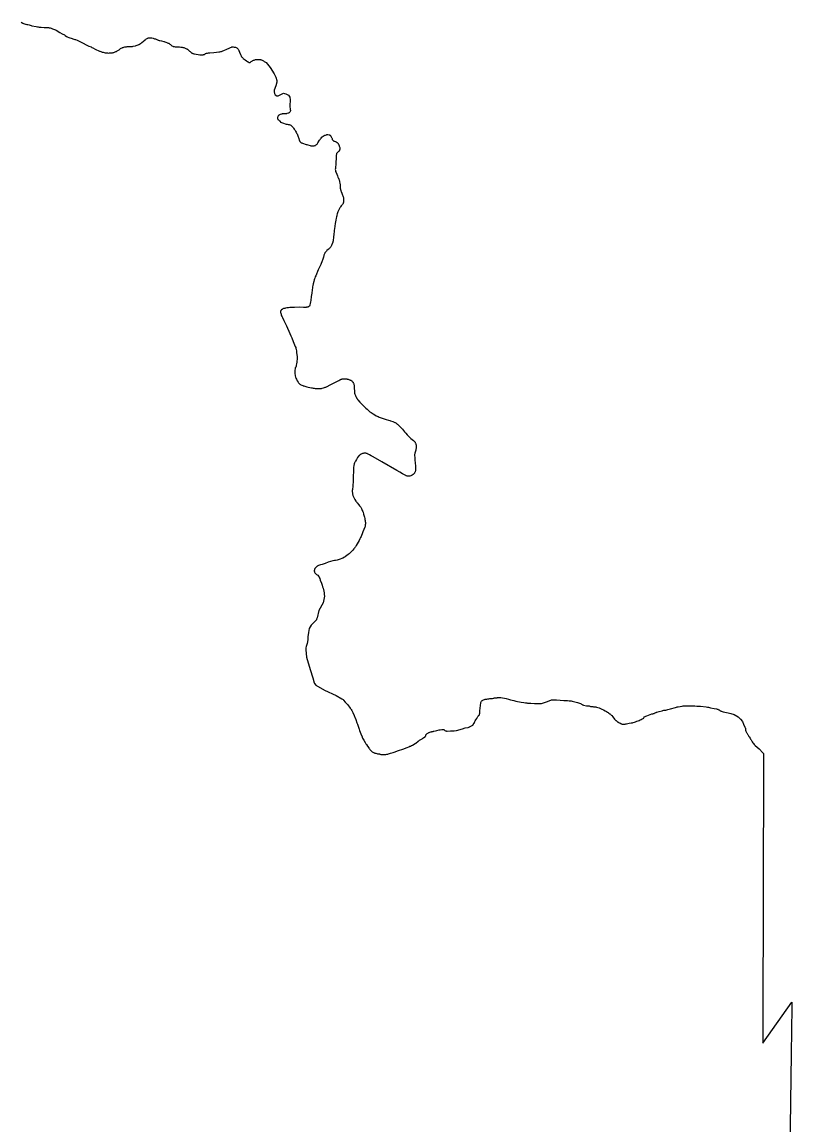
# Model space of a CAD drawing. Header units: millimetres. Extents: x 642261 to 742091, y 6812581 to 6930561.
# Drawn here: x 659711 to 662748, y 6859735 to 6864090 of the extents above; entities that cross this region are included whole.
import ezdxf

# ---------------------------------------------------------------- set-up
doc = ezdxf.new("R2010")
doc.units = ezdxf.units.MM
doc.layers.add('LimiteRegional', color=10, linetype='Continuous')

msp = doc.modelspace()

# ---------------------------------------------------------------- linework, layer by layer
at = {"layer": 'LimiteRegional', "color": 7, "linetype": 'Continuous'}
msp.add_lwpolyline([(659706.8528, 6864089.7334), (659713.3556, 6864085.903), (659716.8529, 6864084.1092), (659719.916, 6864082.8387), (659724.0815, 6864081.4649), (659726.2111, 6864080.9405), (659729.9611, 6864080.3662), (659733.1973, 6864079.6643), (659738.6002, 6864078.3659), (659746.3114, 6864076.3391), (659749.6569, 6864075.5415), (659766.7495, 6864071.8934), (659771.3728, 6864070.9904), (659774.9373, 6864070.4526), (659777.926, 6864070.1151), (659786.4358, 6864069.456), (659798.1493, 6864068.8375), (659803.4237, 6864068.7231), (659809.4711, 6864068.5919), (659812.8592, 6864068.2643), (659815.0823, 6864067.9075), (659817.2544, 6864067.4709), (659821.3743, 6864066.4613), (659825.3309, 6864065.2896), (659830.5575, 6864063.4674), (659839.4496, 6864060.0998), (659842.5905, 6864058.642), (659845.1758, 6864057.2577), (659859.9128, 6864048.7245), (659868.8407, 6864043.7539), (659877.7686, 6864038.7833), (659880.8729, 6864036.8116), (659885.9805, 6864032.985), (659887.1645, 6864032.2301), (659888.8314, 6864031.3751), (659895.1957, 6864028.7348), (659899.7224, 6864027.1274), (659904.6247, 6864025.6393), (659914.9754, 6864022.7866), (659918.8157, 6864021.5471), (659921.9324, 6864020.3707), (659928.3194, 6864017.7142), (659933.0912, 6864015.4668), (659951.7403, 6864006.2071), (659964.1465, 6864000.259), (659974.7188, 6863995.3364), (659983.1201, 6863991.6871), (659986.8058, 6863990.0087), (659990.8059, 6863987.971), (659999.6162, 6863983.1779), (660004.1514, 6863980.8313), (660011.0797, 6863977.4738), (660016.495, 6863975.0836), (660018.3821, 6863974.3431), (660021.1335, 6863973.377), (660023.8582, 6863972.5382), (660027.4508, 6863971.5592), (660031.0697, 6863970.6734), (660034.9301, 6863969.8204), (660039.0598, 6863969.0053), (660042.1148, 6863968.4959), (660044.9834, 6863968.1269), (660048.6014, 6863967.8329), (660052.1638, 6863967.7172), (660055.791, 6863967.7772), (660059.5332, 6863968.0286), (660063.1811, 6863968.4136), (660067.1829, 6863968.9712), (660070.0436, 6863969.5364), (660072.8276, 6863970.2789), (660078.4181, 6863972.0093), (660081.0938, 6863973.0008), (660082.9708, 6863973.8953), (660086.5083, 6863975.9991), (660091.0939, 6863979.0373), (660093.6316, 6863980.8781), (660097.5598, 6863984.1189), (660099.2627, 6863985.2414), (660101.7561, 6863986.5708), (660105.6038, 6863988.4161), (660107.4781, 6863989.1552), (660109.8535, 6863989.9281), (660112.815, 6863990.7341), (660116.3344, 6863991.5215), (660119.2612, 6863992.0404), (660123.3239, 6863992.5843), (660126.2262, 6863992.8725), (660129.6829, 6863993.1048), (660135.1405, 6863993.3048), (660142.1479, 6863993.5615), (660144.9461, 6863993.7755), (660147.0265, 6863994.0114), (660149.1342, 6863994.3769), (660157.0572, 6863996.0374), (660158.9535, 6863996.5334), (660161.0867, 6863997.213), (660169.2978, 6864000.0545), (660171.752, 6864000.9915), (660173.4443, 6864001.7703), (660174.6519, 6864002.4052), (660178.3349, 6864004.6074), (660181.5037, 6864006.8057), (660183.6569, 6864008.5445), (660196.9126, 6864020.2759), (660198.5489, 6864021.6565), (660199.8493, 6864022.58), (660204.5386, 6864025.3605), (660206.0476, 6864026.0938), (660207.6549, 6864026.7277), (660209.205, 6864027.2116), (660210.5843, 6864027.5133), (660212.2667, 6864027.7126), (660214.4302, 6864027.8227), (660216.8759, 6864027.8414), (660219.0876, 6864027.7557), (660220.8538, 6864027.573), (660223.3001, 6864027.1279), (660227.854, 6864026.0733), (660230.939, 6864025.217), (660233.7677, 6864024.2573), (660236.8794, 6864023.0838), (660247.5695, 6864018.7325), (660249.6416, 6864017.9969), (660251.8808, 6864017.3041), (660254.8776, 6864016.5255), (660261.4638, 6864015.1671), (660269.9456, 6864013.2296), (660272.2347, 6864012.6266), (660274.1457, 6864011.9665), (660277.948, 6864010.2671), (660284.2684, 6864007.8358), (660286.3341, 6864007.1028), (660289.7977, 6864005.9937), (660290.7449, 6864005.5687), (660291.5975, 6864005.0459), (660294.0443, 6864003.1052), (660296.2616, 6864001.5991), (660297.4255, 6864000.4274), (660299.1547, 6863998.1702), (660299.9314, 6863997.4811), (660302.2884, 6863996.2414), (660305.2455, 6863994.537), (660306.1734, 6863994.1153), (660307.1751, 6863993.7725), (660308.3328, 6863993.4875), (660310.5464, 6863993.1201), (660315.6079, 6863992.5692), (660320.7091, 6863992.199), (660332.6874, 6863991.6159), (660336.7978, 6863991.2844), (660339.4662, 6863990.9789), (660342.5178, 6863990.4947), (660345.1787, 6863989.9164), (660349.3072, 6863988.8438), (660352.2256, 6863987.9514), (660354.2865, 6863987.1647), (660360.2291, 6863984.5469), (660361.8593, 6863983.7378), (660362.9338, 6863983.0736), (660365.1989, 6863981.3405), (660372.1508, 6863975.5097), (660374.6102, 6863973.3045), (660378.1508, 6863969.9844), (660379.4059, 6863968.9231), (660381.152, 6863967.72), (660383.2088, 6863966.6764), (660384.9497, 6863965.9952), (660386.6256, 6863965.4609), (660388.66, 6863964.9104), (660390.8709, 6863964.42), (660412.3315, 6863960.7456), (660415.2318, 6863960.31), (660417.5555, 6863960.1235), (660419.0283, 6863960.1329), (660420.6231, 6863960.2439), (660422.441, 6863960.4488), (660425.3019, 6863960.8847), (660427.0395, 6863961.2255), (660428.4403, 6863961.5784), (660429.4759, 6863961.9313), (660430.2611, 6863962.2833), (660433.2066, 6863963.856), (660434.0124, 6863964.3846), (660435.2898, 6863965.4964), (660435.8562, 6863965.8263), (660438.2784, 6863966.8074), (660439.5818, 6863967.127), (660442.5615, 6863967.458), (660446.9374, 6863968.0992), (660451.4947, 6863968.6378), (660466.9731, 6863970.2502), (660478.2768, 6863971.5524), (660487.272, 6863972.3221), (660491.1611, 6863972.8615), (660495.5852, 6863973.7127), (660497.6866, 6863974.24), (660500.1637, 6863975.0314), (660510.2049, 6863978.9756), (660516.4632, 6863981.8103), (660530.3719, 6863988.5771), (660533.466, 6863989.8806), (660536.8443, 6863991.0484), (660538.4842, 6863991.4983), (660540.3099, 6863991.8821), (660541.9215, 6863992.1156), (660543.1248, 6863992.1637), (660544.4297, 6863992.0397), (660547.822, 6863991.3587), (660551.4674, 6863990.8658), (660553.2306, 6863990.3533), (660555.4601, 6863989.3878), (660557.7116, 6863988.1618), (660559.4389, 6863987.0059), (660561.016, 6863985.7102), (660562.0542, 6863984.6638), (660563.2347, 6863983.2238), (660564.9482, 6863980.8744), (660565.7786, 6863979.4944), (660566.5182, 6863977.8363), (660569.2423, 6863970.8314), (660572.3259, 6863962.1814), (660573.6682, 6863958.9049), (660574.8132, 6863956.6496), (660576.0222, 6863954.6621), (660577.3167, 6863952.8545), (660579.1595, 6863950.6882), (660581.3886, 6863948.4732), (660583.5496, 6863946.5899), (660586.8467, 6863943.9779), (660590.9259, 6863940.9494), (660595.839, 6863937.4465), (660600.0818, 6863934.5579), (660603.0711, 6863932.6777), (660606.4158, 6863930.8273), (660608.2805, 6863929.9615), (660609.1701, 6863929.6398), (660609.8397, 6863929.5216), (660610.3743, 6863929.6045), (660610.8588, 6863929.8859), (660611.359, 6863930.3503), (660613.2808, 6863932.7515), (660613.7274, 6863933.2126), (660614.2362, 6863933.598), (660619.5017, 6863936.7815), (660621.7788, 6863938.0729), (660624.3933, 6863939.3019), (660626.5444, 6863940.0793), (660628.7902, 6863940.7503), (660631.8156, 6863941.555), (660635.0459, 6863942.2305), (660636.8859, 6863942.4763), (660638.9246, 6863942.6406), (660641.058, 6863942.7267), (660644.1356, 6863942.7248), (660645.9104, 6863942.6468), (660648.0841, 6863942.4291), (660649.3179, 6863942.2232), (660651.0407, 6863941.8337), (660652.7463, 6863941.3547), (660654.4479, 6863940.7874), (660656.1477, 6863940.1312), (660658.4616, 6863939.1168), (660662.9314, 6863936.8988), (660666.6853, 6863934.6924), (660669.046, 6863933.1478), (660671.8046, 6863931.2057), (660673.3845, 6863929.9823), (660690.149, 6863910.7966), (660705.2456, 6863885.0013), (660711.9005, 6863871.8162), (660715.9742, 6863859.1884), (660716.6546, 6863852.5803), (660712.7202, 6863837.6446), (660706.2048, 6863820.4686), (660705.6151, 6863814.6144), (660706.5942, 6863808.5045), (660709.3703, 6863802.9533), (660715.599, 6863798.9276), (660721.7535, 6863798.8065), (660729.174, 6863802.4078), (660741.9787, 6863808.9043), (660746.7541, 6863807.9858), (660751.5296, 6863807.0672), (660761.7278, 6863801.4258), (660766.8337, 6863793.7808), (660768.2524, 6863782.7437), (660768.2913, 6863773.8511), (660768.0649, 6863769.1602), (660767.3449, 6863760.2479), (660767.2464, 6863756.9582), (660767.309, 6863755.646), (660767.5328, 6863753.8396), (660768.6321, 6863748.4136), (660769.1239, 6863745.3544), (660769.4302, 6863742.5043), (660769.5269, 6863740.3533), (660769.4614, 6863739.1997), (660769.2004, 6863738.0453), (660768.7649, 6863737.0521), (660767.6692, 6863734.954), (660767.0543, 6863734.0175), (660766.0835, 6863732.9664), (660765.0184, 6863732.1269), (660763.9173, 6863731.4452), (660762.3097, 6863730.7405), (660756.8286, 6863728.9449), (660755.405, 6863728.5969), (660753.7838, 6863728.3459), (660751.9542, 6863728.2268), (660745.9523, 6863728.1914), (660744.0558, 6863728.1074), (660740.7256, 6863727.7954), (660737.2298, 6863727.2926), (660735.986, 6863727.0283), (660734.83, 6863726.6936), (660729.3254, 6863724.7988), (660726.7283, 6863723.8084), (660725.3106, 6863723.0885), (660724.2708, 6863722.3722), (660723.4, 6863721.6223), (660722.3542, 6863720.5721), (660721.7451, 6863719.8109), (660721.3309, 6863719.0972), (660719.6439, 6863715.6984), (660719.0388, 6863714.243), (660718.9312, 6863713.6903), (660718.8347, 6863712.162), (660718.5313, 6863710.2107), (660718.5519, 6863708.9413), (660718.6812, 6863708.3501), (660719.0234, 6863707.4998), (660719.5234, 6863706.6907), (660720.0832, 6863705.9863), (660720.9881, 6863705.1459), (660722.2185, 6863704.5374), (660723.0197, 6863703.9776), (660727.2352, 6863700.2741), (660728.0053, 6863699.5222), (660728.6234, 6863698.8004), (660729.9254, 6863696.6743), (660730.295, 6863696.1988), (660731.2106, 6863695.3989), (660732.409, 6863694.7246), (660734.6044, 6863693.842), (660742.119, 6863691.118), (660749.4916, 6863688.5315), (660752.7025, 6863687.492), (660754.4155, 6863687.0188), (660755.9107, 6863686.6986), (660757.2863, 6863686.5047), (660760.6047, 6863686.1876), (660762.0271, 6863685.9628), (660764.2537, 6863685.451), (660766.9353, 6863684.6379), (660769.2041, 6863683.7319), (660771.5256, 6863682.5655), (660772.7304, 6863681.6992), (660774.297, 6863680.2581), (660776.1851, 6863678.2631), (660778.2276, 6863675.9074), (660780.2908, 6863673.3418), (660782.3848, 6863670.5363), (660784.554, 6863667.4182), (660786.7642, 6863664.0641), (660790.1098, 6863658.7958), (660792.2678, 6863655.2663), (660794.2355, 6863651.7329), (660795.709, 6863648.8047), (660797.5887, 6863644.6963), (660799.2539, 6863640.6321), (660800.6349, 6863636.9325), (660801.717, 6863633.7757), (660802.6459, 6863630.7528), (660804.6825, 6863623.4766), (660805.028, 6863622.5055), (660805.6639, 6863621.1248), (660806.534, 6863619.498), (660807.2136, 6863618.3943), (660807.8747, 6863617.5023), (660808.5829, 6863616.7263), (660809.7033, 6863615.7077), (660810.9477, 6863614.7331), (660812.1798, 6863613.9143), (660813.2209, 6863613.3653), (660814.5541, 6863612.7953), (660817.0133, 6863611.9), (660832.3303, 6863606.7573), (660834.196, 6863606.2172), (660838.6034, 6863605.121), (660847.0738, 6863602.5236), (660850.504, 6863601.6922), (660852.1747, 6863601.4038), (660854.1117, 6863601.1998), (660856.4728, 6863601.097), (660857.9313, 6863601.1333), (660859.8692, 6863601.4), (660862.8556, 6863602.0793), (660866.0146, 6863602.6378), (660867.3614, 6863602.9819), (660868.1114, 6863603.2757), (660869.1125, 6863603.8066), (660871.498, 6863605.4036), (660873.1836, 6863606.8389), (660874.7327, 6863608.5655), (660876.0031, 6863610.2307), (660877.865, 6863612.9171), (660884.5179, 6863623.1973), (660886.8627, 6863626.6396), (660888.7145, 6863629.1568), (660891.1371, 6863632.2714), (660894.1214, 6863635.9228), (660895.5292, 6863637.5104), (660899.1901, 6863639.6701), (660902.815, 6863641.9963), (660903.8133, 6863642.5403), (660904.7737, 6863642.9553), (660908.0496, 6863643.9716), (660911.7604, 6863645.2665), (660913.7171, 6863645.8204), (660915.9426, 6863646.2698), (660917.1166, 6863646.3312), (660917.9494, 6863646.2609), (660922.3915, 6863645.2704), (660923.3588, 6863644.9329), (660924.2222, 6863644.4038), (660926.11, 6863643.0242), (660927.0758, 6863642.1656), (660927.8507, 6863641.3255), (660928.5992, 6863640.3284), (660929.056, 6863639.5875), (660930.2874, 6863637.3032), (660931.9813, 6863634.4863), (660932.9596, 6863632.6583), (660933.8539, 6863630.6235), (660935.0343, 6863626.8805), (660935.6458, 6863625.4516), (660936.0702, 6863624.7769), (660936.624, 6863624.0668), (660938.1619, 6863622.4869), (660939.0714, 6863621.7071), (660940.0158, 6863621.0045), (660940.9557, 6863620.4204), (660941.8729, 6863619.9474), (660943.5842, 6863619.2582), (660947.3186, 6863618.1194), (660948.9299, 6863617.5483), (660950.5778, 6863616.8311), (660951.8109, 6863616.1535), (660953.0389, 6863615.2965), (660954.2519, 6863614.2403), (660957.0784, 6863611.413), (660957.9019, 6863610.5145), (660958.6, 6863609.5753), (660959.4244, 6863608.1005), (660961.1966, 6863604.4386), (660962.0868, 6863602.2465), (660962.6616, 6863600.5183), (660963.4354, 6863597.6898), (660964.1886, 6863594.2893), (660964.5292, 6863592.1041), (660964.5979, 6863590.9618), (660964.5864, 6863589.4614), (660964.3723, 6863587.484), (660963.8479, 6863585.6426), (660963.056, 6863583.5025), (660962.6755, 6863582.6945), (660962.1558, 6863581.8843), (660961.5052, 6863581.0849), (660959.0769, 6863578.7421), (660957.4484, 6863576.6841), (660956.8191, 6863575.9792), (660955.7548, 6863575.1078), (660953.9264, 6863573.9341), (660953.0437, 6863573.0998), (660952.5739, 6863572.4315), (660951.992, 6863571.2687), (660951.4937, 6863569.8968), (660951.1968, 6863568.709), (660950.9337, 6863567.111), (660950.7093, 6863564.937), (660949.9821, 6863551.8169), (660949.7314, 6863548.639), (660948.8633, 6863539.6104), (660948.3545, 6863532.7079), (660947.0541, 6863512.72), (660946.8918, 6863508.2961), (660946.966, 6863505.5889), (660947.0897, 6863504.4275), (660947.4854, 6863501.9385), (660947.9002, 6863500.3675), (660949.6932, 6863496.3132), (660952.3165, 6863489.7498), (660955.4158, 6863482.8648), (660957.0034, 6863478.3594), (660957.7302, 6863476.4838), (660960.3989, 6863470.3429), (660961.4894, 6863467.6464), (660961.9712, 6863466.3209), (660962.7557, 6863463.7857), (660963.5826, 6863460.3088), (660965.0432, 6863452.9929), (660965.4481, 6863450.5345), (660965.6452, 6863448.7901), (660965.8429, 6863446.0447), (660966.0616, 6863438.8607), (660966.207, 6863436.5473), (660966.4878, 6863434.5336), (660968.2281, 6863425.5586), (660968.7361, 6863423.6185), (660969.6939, 6863420.861), (660972.2043, 6863414.9922), (660973.8101, 6863410.8997), (660975.6599, 6863406.8639), (660976.7449, 6863404.2505), (660978.0133, 6863400.5499), (660978.7, 6863397.9328), (660979.0056, 6863395.8849), (660979.1385, 6863393.6623), (660979.3634, 6863386.6253), (660979.3175, 6863384.5004), (660979.2715, 6863382.3754), (660979.0922, 6863380.6339), (660978.8251, 6863379.2915), (660977.8105, 6863375.3748), (660977.5593, 6863374.6597), (660977.2589, 6863374.0356), (660976.7111, 6863373.1904), (660974.6159, 6863370.4068), (660969.6891, 6863364.4487), (660967.3197, 6863361.2564), (660965.6322, 6863358.7243), (660964.1258, 6863356.2496), (660962.8235, 6863353.8851), (660961.6384, 6863351.5183), (660959.3191, 6863346.3665), (660957.4152, 6863341.5478), (660954.5154, 6863333.2522), (660953.0515, 6863328.2948), (660952.2518, 6863325.0488), (660951.3841, 6863321.0848), (660950.4596, 6863316.4824), (660949.0047, 6863308.6773), (660946.5489, 6863294.4566), (660943.17, 6863273.9218), (660942.4477, 6863268.9344), (660941.7353, 6863263.3373), (660940.6745, 6863253.5613), (660939.4885, 6863240.8911), (660938.5069, 6863228.439), (660938.1411, 6863226.2818), (660937.3056, 6863222.8727), (660936.7138, 6863220.7019), (660935.8892, 6863218.1889), (660934.7724, 6863215.3676), (660933.4614, 6863212.399), (660933.1644, 6863211.7688), (660931.6411, 6863208.5373), (660930.3044, 6863205.8735), (660928.9864, 6863203.4741), (660928.1177, 6863202.0467), (660926.8724, 6863200.1838), (660925.7653, 6863198.6729), (660924.0793, 6863196.6165), (660922.3806, 6863194.9143), (660918.8073, 6863191.9213), (660913.8508, 6863188.0864), (660911.9297, 6863186.3286), (660910.5993, 6863184.9023), (660907.0162, 6863180.8309), (660906.1231, 6863179.6055), (660905.4345, 6863178.3964), (660902.9366, 6863173.0835), (660902.0037, 6863170.6706), (660901.4684, 6863168.7318), (660900.2487, 6863162.6562), (660899.2409, 6863158.5263), (660898.0094, 6863154.3544), (660896.5532, 6863150.2538), (660895.3277, 6863147.3926), (660889.2548, 6863133.9286), (660881.7994, 6863117.9742), (660879.3571, 6863112.4982), (660869.3644, 6863088.5778), (660867.5559, 6863084.1287), (660865.9106, 6863079.8665), (660864.9546, 6863077.1947), (660863.737, 6863073.4443), (660861.7566, 6863066.4151), (660859.459, 6863057.071), (660858.0484, 6863050.2746), (660857.1436, 6863044.9952), (660856.5067, 6863041.2791), (660855.3864, 6863033.6429), (660853.7772, 6863020.2451), (660852.0082, 6863006.4405), (660850.2973, 6862991.5174), (660849.4765, 6862985.728), (660848.2769, 6862979.3611), (660846.9747, 6862973.8623), (660846.5739, 6862972.6165), (660846.1354, 6862971.5945), (660845.5601, 6862970.4673), (660844.8542, 6862969.3578), (660844.0356, 6862968.4168), (660842.8508, 6862967.4557), (660841.4106, 6862966.5512), (660839.95, 6862965.8593), (660838.2123, 6862965.3257), (660836.1059, 6862964.8634), (660833.7087, 6862964.4555), (660831.7163, 6862964.2247), (660830.1008, 6862964.1299), (660828.2508, 6862964.1139), (660821.5453, 6862964.2709), (660805.0009, 6862964.4537), (660785.8639, 6862963.7223), (660772.7434, 6862963.3041), (660767.4896, 6862963.0368), (660762.3231, 6862962.6104), (660755.574, 6862961.812), (660750.1617, 6862960.9725), (660747.1779, 6862960.3316), (660742.9006, 6862959.131), (660739.7097, 6862958.0145), (660737.919, 6862957.1184), (660736.7261, 6862956.2979), (660735.455, 6862955.2725), (660733.8548, 6862953.8306), (660732.7263, 6862952.6561), (660732.1666, 6862951.9204), (660731.5738, 6862950.8924), (660731.1991, 6862950.0122), (660730.9411, 6862949.053), (660730.8241, 6862947.6962), (660730.8445, 6862945.7338), (660730.8871, 6862944.7577), (660731.0412, 6862943.5954), (660731.4939, 6862941.607), (660732.7491, 6862936.8278), (660733.2058, 6862935.3263), (660733.7795, 6862933.7807), (660734.8503, 6862931.4439), (660737.2895, 6862926.8453), (660738.67, 6862924.0472), (660743.3729, 6862913.0257), (660753.6981, 6862890.7347), (660767.2512, 6862861.0478), (660771.5247, 6862851.5248), (660775.0168, 6862843.4305), (660780.7959, 6862829.4503), (660788.8266, 6862810.4244), (660790.4718, 6862806.0225), (660791.1125, 6862803.9437), (660791.5413, 6862802.2112), (660792.2161, 6862798.8046), (660793.4751, 6862791.6183), (660794.2069, 6862786.4513), (660795.8509, 6862769.4186), (660796.0703, 6862766.2138), (660796.0947, 6862764.3146), (660795.9178, 6862760.7509), (660795.0559, 6862750.2994), (660794.5471, 6862745.7904), (660793.9972, 6862742.1282), (660792.6489, 6862735.1948), (660791.7857, 6862731.4951), (660791.3, 6862729.7295), (660790.7325, 6862728.2111), (660790.4137, 6862727.6893), (660789.4368, 6862726.5502), (660789.1068, 6862725.9049), (660788.8012, 6862724.9699), (660788.5338, 6862723.6989), (660788.2069, 6862721.4789), (660787.6559, 6862716.7659), (660787.3847, 6862713.7564), (660787.2137, 6862710.0212), (660787.2242, 6862706.5663), (660787.4233, 6862701.7499), (660787.8102, 6862697.022), (660788.081, 6862695.1173), (660788.3869, 6862693.7036), (660790.0374, 6862688.4267), (660790.7125, 6862686.4564), (660791.5143, 6862684.6471), (660793.5994, 6862680.8276), (660795.4574, 6862677.0155), (660796.6333, 6862674.778), (660799.637, 6862669.5758), (660801.4178, 6862666.8454), (660802.0925, 6862666.0148), (660802.7808, 6862665.3158), (660807.2091, 6862661.6717), (660809.2232, 6862660.2439), (660811.3028, 6862659.1173), (660818.2509, 6862655.9469), (660819.8425, 6862655.3078), (660822.4946, 6862654.393), (660830.1237, 6862652.1145), (660834.4222, 6862650.9006), (660839.8311, 6862649.5019), (660845.7724, 6862648.0947), (660852.4065, 6862646.7347), (660856.0289, 6862646.1328), (660859.6869, 6862645.6296), (660863.5955, 6862645.1902), (660867.9461, 6862644.7899), (660872.8106, 6862644.4194), (660877.781, 6862644.1294), (660882.333, 6862643.9854), (660886.1733, 6862644.0198), (660889.3655, 6862644.2136), (660892.0122, 6862644.543), (660895.0345, 6862645.1482), (660900.3883, 6862646.5255), (660903.7297, 6862647.5505), (660907.1286, 6862648.7749), (660909.5303, 6862649.7534), (660912.5977, 6862651.1624), (660929.3156, 6862659.2752), (660934.8568, 6862662.0451), (660944.3963, 6862667.2145), (660960.4265, 6862676.235), (660964.6906, 6862678.4898), (660966.8812, 6862679.4973), (660968.6209, 6862680.1685), (660970.0387, 6862680.6119), (660972.4092, 6862681.2293), (660974.1193, 6862681.6248), (660975.9721, 6862681.9346), (660978.0976, 6862682.1316), (660980.4534, 6862682.229), (660983.8028, 6862682.2434), (660986.3511, 6862682.1776), (660989.6102, 6862681.9757), (660991.8766, 6862681.7267), (660994.0243, 6862681.3801), (660996.0971, 6862680.9251), (660998.1315, 6862680.3701), (661000.8399, 6862679.5118), (661002.9337, 6862678.7534), (661004.4088, 6862678.1341), (661005.9804, 6862677.3816), (661007.6544, 6862676.4764), (661010.1636, 6862674.9394), (661011.6777, 6862673.8874), (661013.4718, 6862672.4125), (661014.7509, 6862671.0705), (661016.728, 6862668.4808), (661017.8889, 6862666.6687), (661018.5934, 6862665.2264), (661019.3396, 6862663.1601), (661020.166, 6862660.3078), (661020.763, 6862657.8552), (661021.1242, 6862655.9268), (661021.4166, 6862653.3875), (661021.7593, 6862647.5632), (661022.3995, 6862630.4762), (661022.6658, 6862627.1624), (661023.014, 6862625.5424), (661024.394, 6862621.349), (661025.8622, 6862616.4095), (661026.4401, 6862614.7865), (661027.4373, 6862612.595), (661032.7093, 6862602.9638), (661033.8125, 6862601.1891), (661035.4031, 6862599.0786), (661043.1574, 6862590.7656), (661060.308, 6862573.3786), (661066.7588, 6862567.0615), (661072.1291, 6862562.0963), (661077.6306, 6862557.3851), (661083.5132, 6862552.7081), (661085.9922, 6862550.8952), (661088.5234, 6862549.1614), (661096.5352, 6862544.012), (661103.0992, 6862539.9742), (661108.667, 6862536.8568), (661112.3192, 6862534.9938), (661116.054, 6862533.2341), (661119.7725, 6862531.6566), (661123.4987, 6862530.2474), (661131.7569, 6862527.4173), (661143.1889, 6862523.2741), (661147.5926, 6862521.8714), (661156.7755, 6862519.3287), (661161.4373, 6862517.9378), (661164.9097, 6862516.7766), (661173.1484, 6862513.7485), (661179.0412, 6862511.6926), (661181.5943, 6862510.5873), (661183.2248, 6862509.6833), (661185.4986, 6862508.2073), (661190.2101, 6862504.9345), (661191.4773, 6862503.9144), (661192.4576, 6862503.0261), (661198.2562, 6862497.4098), (661202.0611, 6862493.6332), (661206.1205, 6862489.4037), (661208.7569, 6862486.4855), (661211.3161, 6862483.5329), (661220.0189, 6862473.1624), (661225.0125, 6862467.3777), (661230.0576, 6862461.8454), (661235.7432, 6862455.9364), (661240.0728, 6862451.6712), (661245.4467, 6862446.7885), (661250.3297, 6862442.6801), (661255.4486, 6862438.7578), (661256.4343, 6862437.8903), (661257.2259, 6862437.0714), (661260.2623, 6862433.2901), (661261.354, 6862431.8371), (661262.4426, 6862430.1817), (661263.3756, 6862428.4674), (661264.1511, 6862426.4439), (661264.72, 6862424.3356), (661265.4707, 6862420.7607), (661265.9173, 6862418.0752), (661266.2332, 6862415.1144), (661266.2743, 6862412.6035), (661266.111, 6862410.1285), (661265.6445, 6862406.774), (661265.1685, 6862404.4055), (661264.3839, 6862401.4165), (661263.0711, 6862397.3122), (661261.7399, 6862393.1506), (661260.5599, 6862389.0703), (661260.2956, 6862387.9121), (661259.9605, 6862385.9122), (661259.7898, 6862383.4886), (661259.7879, 6862377.9018), (661260.0185, 6862373.4854), (661260.6796, 6862365.9982), (661262.5393, 6862346.8475), (661262.9706, 6862341.5763), (661263.1597, 6862338.3225), (661263.3151, 6862332.5847), (661263.3351, 6862323.8594), (661263.1485, 6862321.2504), (661262.7234, 6862318.8328), (661262.1274, 6862316.6385), (661261.4637, 6862314.7307), (661260.6023, 6862312.6805), (661259.6822, 6862310.8412), (661258.9519, 6862309.6683), (661257.8768, 6862308.2778), (661256.7968, 6862307.056), (661255.591, 6862305.8751), (661254.3515, 6862304.8773), (661250.7093, 6862302.4924), (661249.2589, 6862301.7244), (661247.3882, 6862300.932), (661245.2532, 6862300.1512), (661240.7676, 6862298.6022), (661239.1242, 6862298.1522), (661237.9241, 6862298.0256), (661236.3287, 6862298.0154), (661234.3996, 6862298.081), (661232.7035, 6862298.2307), (661231.645, 6862298.4182), (661230.5469, 6862298.6985), (661227.9169, 6862299.5456), (661226.6915, 6862300.0364), (661225.3048, 6862300.7189), (661211.4267, 6862308.0784), (661201.057, 6862313.7366), (661189.4256, 6862320.3519), (661130.6527, 6862354.7607), (661096.5248, 6862374.506), (661088.6859, 6862378.9519), (661081.3056, 6862383.0116), (661076.4953, 6862385.4588), (661074.2646, 6862386.5046), (661072.4225, 6862387.2679), (661070.0605, 6862387.9937), (661067.1476, 6862388.5645), (661064.8, 6862388.796), (661061.7716, 6862388.7641), (661058.9839, 6862388.495), (661056.4712, 6862388.0021), (661053.7496, 6862387.2346), (661051.1855, 6862386.3217), (661049.1274, 6862385.395), (661048.2404, 6862384.8847), (661047.5085, 6862384.4635), (661044.336, 6862382.3286), (661042.1753, 6862380.6902), (661041.2733, 6862379.8493), (661040.5065, 6862378.9962), (661038.6414, 6862376.6649), (661035.6615, 6862373.2006), (661034.6543, 6862371.8722), (661033.2925, 6862369.7335), (661030.2275, 6862364.4309), (661025.8921, 6862357.6637), (661024.6268, 6862355.4709), (661023.9088, 6862354.0472), (661022.814, 6862351.3094), (661021.3896, 6862346.7433), (661020.6503, 6862343.801), (661020.1677, 6862341.0536), (661018.9528, 6862331.2221), (661018.5551, 6862326.5816), (661018.2659, 6862319.8083), (661017.4086, 6862295.1149), (661017.2203, 6862287.3504), (661017.0713, 6862276.9004), (661016.924, 6862272.2818), (661016.5703, 6862266.8116), (661015.9989, 6862260.4132), (661015.5614, 6862256.7476), (661014.3759, 6862248.7871), (661014.0099, 6862245.2758), (661013.8233, 6862241.8258), (661013.7966, 6862239.2328), (661013.8768, 6862236.6795), (661014.0733, 6862234.2064), (661014.5172, 6862230.8818), (661015.1593, 6862227.2028), (661015.7712, 6862224.2424), (661016.5013, 6862221.3604), (661017.3594, 6862218.7269), (661018.3707, 6862216.245), (661019.563, 6862213.7533), (661020.8948, 6862211.2372), (661022.6272, 6862208.216), (661024.1234, 6862205.815), (661028.0993, 6862199.7707), (661030.2179, 6862196.7574), (661031.7779, 6862194.7079), (661033.4274, 6862192.6749), (661039.4816, 6862185.584), (661042.7637, 6862181.6024), (661045.5799, 6862177.9231), (661047.3088, 6862175.4182), (661048.7282, 6862173.0994), (661049.8878, 6862170.9032), (661053.4024, 6862163.3007), (661055.0229, 6862159.4938), (661056.1992, 6862156.0924), (661058.4076, 6862147.7947), (661061.9397, 6862136.1153), (661063.0056, 6862131.6951), (661063.7143, 6862127.8701), (661064.4413, 6862123.1699), (661064.8812, 6862119.8651), (661065.3501, 6862115.3396), (661065.4789, 6862112.9453), (661065.4585, 6862110.1989), (661065.2271, 6862106.8402), (661064.9957, 6862104.455), (661064.6878, 6862102.5989), (661064.0292, 6862099.9317), (661063.15, 6862097.2063), (661055.9034, 6862078.109), (661053.2646, 6862071.427), (661050.5423, 6862064.8078), (661048.8409, 6862060.8835), (661046.4503, 6862055.697), (661044.1441, 6862051.0239), (661040.9768, 6862044.9844), (661037.3834, 6862038.4947), (661033.2293, 6862031.2414), (661029.2693, 6862024.5009), (661026.2078, 6862019.5203), (661024.2836, 6862016.6872), (661022.3859, 6862014.2288), (661020.4505, 6862011.9693), (661015.4937, 6862006.4647), (661010.3671, 6862000.6426), (661007.9358, 6861998.0944), (661006.0339, 6861996.2432), (661001.7595, 6861992.3652), (660997.3223, 6861988.6351), (660992.2205, 6861984.6386), (660987.3974, 6861981.1285), (660985.3425, 6861979.8109), (660983.3489, 6861978.6862), (660976.1767, 6861975.1339), (660961.8264, 6861969.0282), (660953.7029, 6861966.8067), (660948.0402, 6861965.8898), (660944.0126, 6861965.4513), (660936.5501, 6861964.0485), (660928.2664, 6861961.3826), (660919.1882, 6861958.6033), (660906.3399, 6861953.5385), (660902.7086, 6861952.0071), (660894.9922, 6861949.8517), (660888.1631, 6861947.9689), (660884.4876, 6861946.8078), (660880.0304, 6861945.2103), (660878.2438, 6861944.4843), (660876.8646, 6861943.8411), (660874.9716, 6861942.7399), (660872.3331, 6861940.9536), (660870.9061, 6861939.7895), (660869.3375, 6861938.0746), (660868.1515, 6861936.5485), (660867.2918, 6861935.3266), (660866.5035, 6861934.0259), (660866.0366, 6861933.1136), (660865.0758, 6861930.8062), (660864.3871, 6861928.6713), (660864.1238, 6861927.3793), (660864.0222, 6861926.4471), (660863.9732, 6861924.9638), (660864.0133, 6861923.522), (660864.1483, 6861921.9094), (660864.324, 6861920.9242), (660864.5974, 6861920.0462), (660864.9751, 6861919.2151), (660866.4585, 6861916.7109), (660867.514, 6861915.3146), (660868.5738, 6861914.2337), (660869.9025, 6861913.1588), (660873.0397, 6861910.925), (660874.7276, 6861909.5549), (660877.3201, 6861907.0718), (660879.9657, 6861904.2014), (660881.4806, 6861902.2954), (660882.5578, 6861900.6348), (660883.6578, 6861898.535), (660885.2269, 6861895.0481), (660887.7236, 6861888.6107), (660892.2736, 6861876.0283), (660894.7737, 6861868.7422), (660896.8406, 6861862.0954), (660898.4087, 6861856.2291), (660901.2291, 6861844.5949), (660902.4847, 6861838.3717), (660903.5066, 6861832.0452), (660904.4981, 6861824.7084), (660899.1961, 6861798.4481), (660881.4759, 6861768.3442), (660875.0943, 6861739.4339), (660873.1027, 6861733.6098), (660872.1221, 6861731.1755), (660871.5307, 6861730.077), (660871.2204, 6861729.649), (660854.3038, 6861713.1952), (660851.5122, 6861709.9752), (660847.2175, 6861704.1791), (660844.2112, 6861697.9537), (660840.5606, 6861681.4241), (660838.628, 6861664.6799), (660838.1986, 6861652.0144), (660835.8839, 6861637.6054), (660834.8715, 6861634.1701), (660832.1886, 6861625.8838), (660830.9752, 6861621.5631), (660830.4509, 6861619.02), (660830.0518, 6861615.6689), (660829.9646, 6861613.6291), (660829.9639, 6861613.3948), (660832.736, 6861583.9805), (660848.2491, 6861535.8412), (660858.1096, 6861502.201), (660863.9006, 6861482.4863), (660865.3689, 6861480.5305), (660870.0662, 6861474.2734), (660904.8124, 6861454.0893), (660950.8277, 6861432.9664), (660972.8813, 6861420.3267), (660975.227, 6861418.412), (660977.2423, 6861416.5635), (660979.3378, 6861414.3833), (660985.6593, 6861407.222), (660992.17, 6861400.3998), (660994.0196, 6861398.2879), (660995.9114, 6861395.9683), (661005.7118, 6861383.3089), (661008.0095, 6861380.0668), (661009.4556, 6861377.8279), (661011.5315, 6861374.3108), (661013.54, 6861370.5603), (661016.1643, 6861365.2652), (661021.2266, 6861354.7006), (661022.9953, 6861350.4809), (661024.1136, 6861347.4221), (661027.4695, 6861337.6536), (661032.392, 6861324.9411), (661034.0513, 6861320.0515), (661037.9637, 6861307.8247), (661040.6119, 6861300.3492), (661042.8126, 6861294.6949), (661047.992, 6861282.1313), (661052.4576, 6861270.017), (661053.2172, 6861268.224), (661054.7036, 6861265.1851), (661059.3182, 6861256.4552), (661064.0889, 6861247.7286), (661067.0527, 6861242.6492), (661069.2972, 6861239.1643), (661074.076, 6861232.5225), (661078.4437, 6861226.8198), (661079.2519, 6861225.611), (661081.2333, 6861222.228), (661082.6659, 6861220.1575), (661083.8131, 6861218.854), (661087.2545, 6861215.5152), (661089.6065, 6861213.0035), (661090.6468, 6861212.1662), (661092.0363, 6861211.2585), (661095.3536, 6861209.4159), (661099.5544, 6861207.3418), (661101.5042, 6861206.5554), (661103.0703, 6861206.0149), (661106.9908, 6861204.8722), (661110.3982, 6861204.0811), (661113.9363, 6861203.4418), (661119.5653, 6861202.6), (661121.0345, 6861202.3257), (661122.0009, 6861202.0345), (661123.3304, 6861201.479), (661124.2934, 6861201.1531), (661126.4366, 6861200.6874), (661130.6827, 6861200.2145), (661136.8796, 6861199.6872), (661138.7432, 6861199.6368), (661141.5169, 6861199.8283), (661145.6008, 6861200.3223), (661150.3119, 6861201.111), (661153.4259, 6861201.7935), (661156.4469, 6861202.5901), (661164.6113, 6861204.9685), (661174.7007, 6861207.7427), (661178.8203, 6861208.9649), (661182.6838, 6861210.2579), (661186.225, 6861211.5991), (661195.6216, 6861215.411), (661213.6691, 6861221.8833), (661230.7833, 6861228.3251), (661237.4947, 6861230.9738), (661241.0344, 6861232.4391), (661243.9374, 6861233.7102), (661247.3188, 6861235.3421), (661250.7986, 6861237.2897), (661262.081, 6861244.089), (661264.1522, 6861245.5348), (661273.8946, 6861252.7666), (661276.6934, 6861254.7091), (661279.3624, 6861256.4542), (661284.0974, 6861259.2968), (661290.1654, 6861262.599), (661292.6813, 6861264.2571), (661295.4109, 6861266.3311), (661300.5862, 6861270.453), (661301.5164, 6861271.2698), (661302.0555, 6861271.8622), (661302.8266, 6861272.9067), (661303.6316, 6861274.3454), (661303.9722, 6861275.2901), (661304.421, 6861277.3713), (661304.8532, 6861278.4107), (661305.3965, 6861279.1944), (661305.773, 6861279.6188), (661306.7464, 6861280.5275), (661307.9041, 6861281.4609), (661309.6672, 6861282.7507), (661314.3494, 6861285.8645), (661315.6802, 6861286.6009), (661316.7477, 6861287.098), (661319.9808, 6861288.3257), (661323.6313, 6861289.5235), (661326.4972, 6861290.2627), (661327.8136, 6861290.466), (661331.0097, 6861290.6239), (661332.0978, 6861290.7805), (661332.8942, 6861291.0686), (661334.5517, 6861291.8952), (661336.1923, 6861292.4394), (661341.764, 6861293.9538), (661347.622, 6861295.3792), (661357.1834, 6861297.299), (661360.5686, 6861297.9171), (661366.5166, 6861298.7994), (661369.8761, 6861299.1341), (661371.297, 6861299.1598), (661372.9029, 6861299.0795), (661373.5844, 6861298.9781), (661374.3565, 6861298.723), (661375.2557, 6861298.2277), (661375.763, 6861297.8676), (661378.1401, 6861295.9539), (661379.4952, 6861294.9531), (661380.9296, 6861294.1025), (661381.6725, 6861293.7571), (661383.2118, 6861293.2181), (661384.0091, 6861293.0204), (661385.6612, 6861292.7586), (661388.3597, 6861292.6634), (661401.4421, 6861293.1522), (661410.9572, 6861293.2825), (661416.2293, 6861293.1989), (661424.6431, 6861294.6525), (661439.6373, 6861299.2786), (661452.3493, 6861303.3126), (661455.7442, 6861304.3213), (661459.5154, 6861305.2352), (661470.397, 6861307.3715), (661473.4983, 6861308.1421), (661476.2767, 6861309.0248), (661477.9193, 6861309.692), (661479.4241, 6861310.4266), (661487.304, 6861314.9197), (661489.5127, 6861316.4587), (661490.1157, 6861316.9833), (661491.1332, 6861318.046), (661495.0861, 6861323.3593), (661495.9392, 6861324.7011), (661496.3163, 6861325.7745), (661496.4853, 6861327.5376), (661496.748, 6861328.5203), (661497.4832, 6861330.336), (661498.7603, 6861333.0176), (661500.6813, 6861336.4179), (661504.5755, 6861342.3259), (661505.8758, 6861344.4089), (661509.1988, 6861350.3212), (661510.2193, 6861351.8608), (661511.2446, 6861353.05), (661512.2412, 6861353.9446), (661514.596, 6861355.716), (661515.2901, 6861356.494), (661515.7496, 6861357.3555), (661515.9701, 6861358.0205), (661516.2384, 6861359.1815), (661516.9548, 6861362.7245), (661517.2367, 6861364.5325), (661517.3619, 6861366.4262), (661517.3789, 6861370.845), (661517.5137, 6861372.7477), (661518.832, 6861383.4779), (661519.0029, 6861385.5443), (661519.2967, 6861390.9698), (661520.0897, 6861395.8478), (661520.6044, 6861401.9106), (661520.8349, 6861403.7004), (661520.9777, 6861404.4222), (661521.3116, 6861405.5645), (661523.2166, 6861410.0052), (661524.0508, 6861411.2416), (661524.6286, 6861411.8487), (661525.34, 6861412.4334), (661526.1966, 6861412.987), (661527.1774, 6861413.51), (661529.3928, 6861414.4751), (661538.6528, 6861417.8992), (661540.3548, 6861418.4033), (661541.2332, 6861418.5981), (661544.043, 6861418.9571), (661548.6956, 6861419.2445), (661550.3155, 6861419.4163), (661552.5074, 6861419.7671), (661556.7236, 6861420.5823), (661558.9225, 6861420.92), (661560.4131, 6861421.0749), (661564.2134, 6861421.2863), (661565.7809, 6861421.4499), (661567.3881, 6861421.7487), (661571.8805, 6861422.8784), (661574.0375, 6861423.2753), (661576.4593, 6861423.5446), (661582.7368, 6861423.9684), (661584.8996, 6861424.2016), (661586.73, 6861424.5082), (661590.2622, 6861425.2723), (661591.4713, 6861425.4464), (661592.8846, 6861425.4841), (661594.8129, 6861425.3511), (661599.3402, 6861424.7575), (661606.1002, 6861423.647), (661614.4656, 6861422.0526), (661620.5795, 6861420.7427), (661629.8916, 6861418.5438), (661638.4185, 6861416.3514), (661651.3267, 6861412.7751), (661658.842, 6861410.9575), (661665.4899, 6861409.542), (661672.9545, 6861408.0555), (661680.4415, 6861406.6402), (661690.0029, 6861404.9567), (661696.7638, 6861403.9569), (661702.0595, 6861403.4375), (661705.5265, 6861403.2409), (661718.5887, 6861402.7365), (661733.0958, 6861401.7662), (661739.3163, 6861401.5982), (661744.2354, 6861401.6032), (661757.1402, 6861401.9207), (661760.248, 6861402.0438), (661771.5909, 6861405.1093), (661784.0287, 6861409.355), (661799.9045, 6861415.2182), (661819.5592, 6861415.5361), (661833.716, 6861414.7273), (661847.8874, 6861413.7611), (661848.9171, 6861413.782), (661853.9852, 6861413.731), (661859.4197, 6861413.5064), (661863.034, 6861413.1987), (661869.1954, 6861412.4301), (661875.446, 6861411.7462), (661877.5583, 6861411.443), (661880.7108, 6861410.8367), (661892.3627, 6861408.142), (661896.4687, 6861407.1012), (661902.3107, 6861405.404), (661910.4998, 6861402.7651), (661913.7939, 6861401.5822), (661916.3912, 6861400.4461), (661918.2579, 6861399.3247), (661920.8024, 6861397.3383), (661922.1314, 6861396.5493), (661924.0382, 6861395.8166), (661925.8346, 6861395.316), (661937.2983, 6861392.7755), (661939.1192, 6861392.5839), (661941.9557, 6861392.6164), (661943.6673, 6861392.5501), (661945.6232, 6861392.2827), (661947.825, 6861391.7485), (661953.421, 6861390.0584), (661955.2468, 6861389.637), (661956.0212, 6861389.5252), (661957.3533, 6861389.4473), (661960.0353, 6861389.5685), (661962.0358, 6861389.4942), (661963.3669, 6861389.3316), (661965.8271, 6861388.898), (661971.3082, 6861388.4096), (661974.4986, 6861387.9111), (661977.792, 6861387.0496), (661982.697, 6861385.4585), (661988.0491, 6861383.9318), (661990.1556, 6861383.1463), (661993.5164, 6861381.688), (661998.7438, 6861379.2415), (662004.8726, 6861376.1946), (662011.2917, 6861372.8142), (662017.0497, 6861369.6488), (662020.1645, 6861367.8144), (662023.255, 6861365.8276), (662026.3431, 6861363.668), (662030.0245, 6861360.886), (662032.2064, 6861359.0823), (662033.4815, 6861357.9235), (662035.3658, 6861356.0299), (662037.4455, 6861353.7425), (662041.3906, 6861349.05), (662048.8616, 6861339.697), (662050.9179, 6861337.293), (662052.1808, 6861335.9438), (662053.399, 6861334.7738), (662054.5975, 6861333.7606), (662055.76, 6861332.8799), (662058.7666, 6861330.7803), (662059.9004, 6861329.9056), (662060.7882, 6861329.0829), (662061.7468, 6861328.0111), (662062.3398, 6861327.4883), (662063.6726, 6861326.7284), (662067.2093, 6861325.2891), (662068.9059, 6861324.492), (662073.4321, 6861321.9714), (662075.3379, 6861321.0984), (662076.3098, 6861320.7633), (662077.2934, 6861320.5146), (662078.2867, 6861320.3446), (662080.2932, 6861320.1881), (662088.4, 6861320.3266), (662090.6667, 6861320.4718), (662093.2263, 6861320.7825), (662096.1439, 6861321.3028), (662105.86, 6861323.3144), (662114.703, 6861324.7009), (662117.3553, 6861325.1783), (662119.9002, 6861325.7684), (662122.4549, 6861326.493), (662126.6073, 6861327.8587), (662131.505, 6861329.585), (662136.9339, 6861331.5671), (662142.2754, 6861333.6146), (662145.5199, 6861334.9333), (662149.9232, 6861336.8452), (662153.9489, 6861338.7311), (662157.6975, 6861340.6069), (662160.8659, 6861342.3083), (662162.4567, 6861343.2418), (662163.5316, 6861343.9657), (662164.1763, 6861344.535), (662164.3768, 6861344.7861), (662164.6133, 6861345.2701), (662164.9611, 6861347.5082), (662165.161, 6861348.1752), (662165.5634, 6861348.6529), (662166.0106, 6861348.9015), (662169.372, 6861349.95), (662172.0775, 6861350.901), (662176.0817, 6861352.432), (662189.2506, 6861357.6583), (662195.6547, 6861360.0235), (662197.1326, 6861360.494), (662199.2905, 6861361.0617), (662202.6869, 6861361.5411), (662204.2089, 6861361.9529), (662205.3296, 6861362.4119), (662206.5777, 6861363.0563), (662211.3299, 6861365.8764), (662212.5263, 6861366.4623), (662213.7033, 6861366.9173), (662215.7151, 6861367.4898), (662224.7239, 6861369.6285), (662236.5824, 6861372.9547), (662239.6854, 6861373.7644), (662243.429, 6861374.5492), (662248.2876, 6861375.2898), (662251.0396, 6861375.7093), (662255.2574, 6861376.6326), (662259.0207, 6861377.6442), (662269.7372, 6861380.7349), (662289.3443, 6861386.1623), (662292.8219, 6861387.0873), (662296.1062, 6861387.8706), (662299.1447, 6861388.4731), (662307.1991, 6861389.7414), (662314.8028, 6861391.1562), (662318.905, 6861391.8003), (662321.8788, 6861392.1428), (662325.1077, 6861392.4069), (662330.5488, 6861392.6459), (662336.72, 6861392.7022), (662353.795, 6861392.6564), (662359.9169, 6861392.5328), (662364.6883, 6861392.2125), (662373.1112, 6861391.4703), (662387.1759, 6861390.3462), (662410.29, 6861387.763), (662414.8732, 6861387.1779), (662419.7087, 6861386.4244), (662427.3183, 6861384.9378), (662441.2751, 6861381.8678), (662450.5061, 6861380.0046), (662453.552, 6861379.2804), (662455.8678, 6861378.5488), (662457.7431, 6861377.7565), (662459.4078, 6861376.8783), (662460.8477, 6861375.9995), (662463.7653, 6861374.0466), (662466.3007, 6861372.6035), (662468.214, 6861371.6527), (662470.5976, 6861370.6155), (662473.4764, 6861369.547), (662476.8201, 6861368.4973), (662477.4909, 6861368.3137), (662496.7231, 6861364.2059), (662507.0261, 6861362.1458), (662520.5673, 6861358.026), (662536.6454, 6861348.5641), (662545.1822, 6861339.5886), (662553.2775, 6861330.3187), (662557.3987, 6861319.5776), (662563.0802, 6861307.5364), (662564.3495, 6861305.2992), (662564.6895, 6861304.5256), (662564.9376, 6861303.6915), (662565.0197, 6861302.5972), (662564.8809, 6861299.8707), (662564.9295, 6861298.6399), (662565.143, 6861297.1956), (662565.5935, 6861295.5542), (662566.6398, 6861292.8957), (662569.1306, 6861287.3548), (662569.8649, 6861285.8762), (662573.3269, 6861280.4068), (662574.3408, 6861278.5888), (662576.9709, 6861273.4972), (662578.1909, 6861271.3922), (662579.562, 6861269.3228), (662583.265, 6861264.2629), (662585.3354, 6861261.2279), (662587.2809, 6861258.0624), (662591.6036, 6861250.7361), (662594.3113, 6861246.4994), (662596.4053, 6861243.5127), (662599.4095, 6861239.6376), (662603.8782, 6861235.7831), (662619.3035, 6861222.4781), (662633.2191, 6861206.9249), (662635.9018, 6861204.3332), (662635.6738, 6861081.3665), (662635.0425, 6860741.142), (662634.8024, 6860611.8484), (662634.0132, 6860187.1993), (662633.8025, 6860073.9702), (662633.7793, 6860061.5005), (662748.3616, 6860223.01), (662748.0928, 6860203.5021), (662745.5536, 6860019.2412), (662727.1315, 6858682.6978)], dxfattribs=at)

doc.saveas('drawing.dxf')
